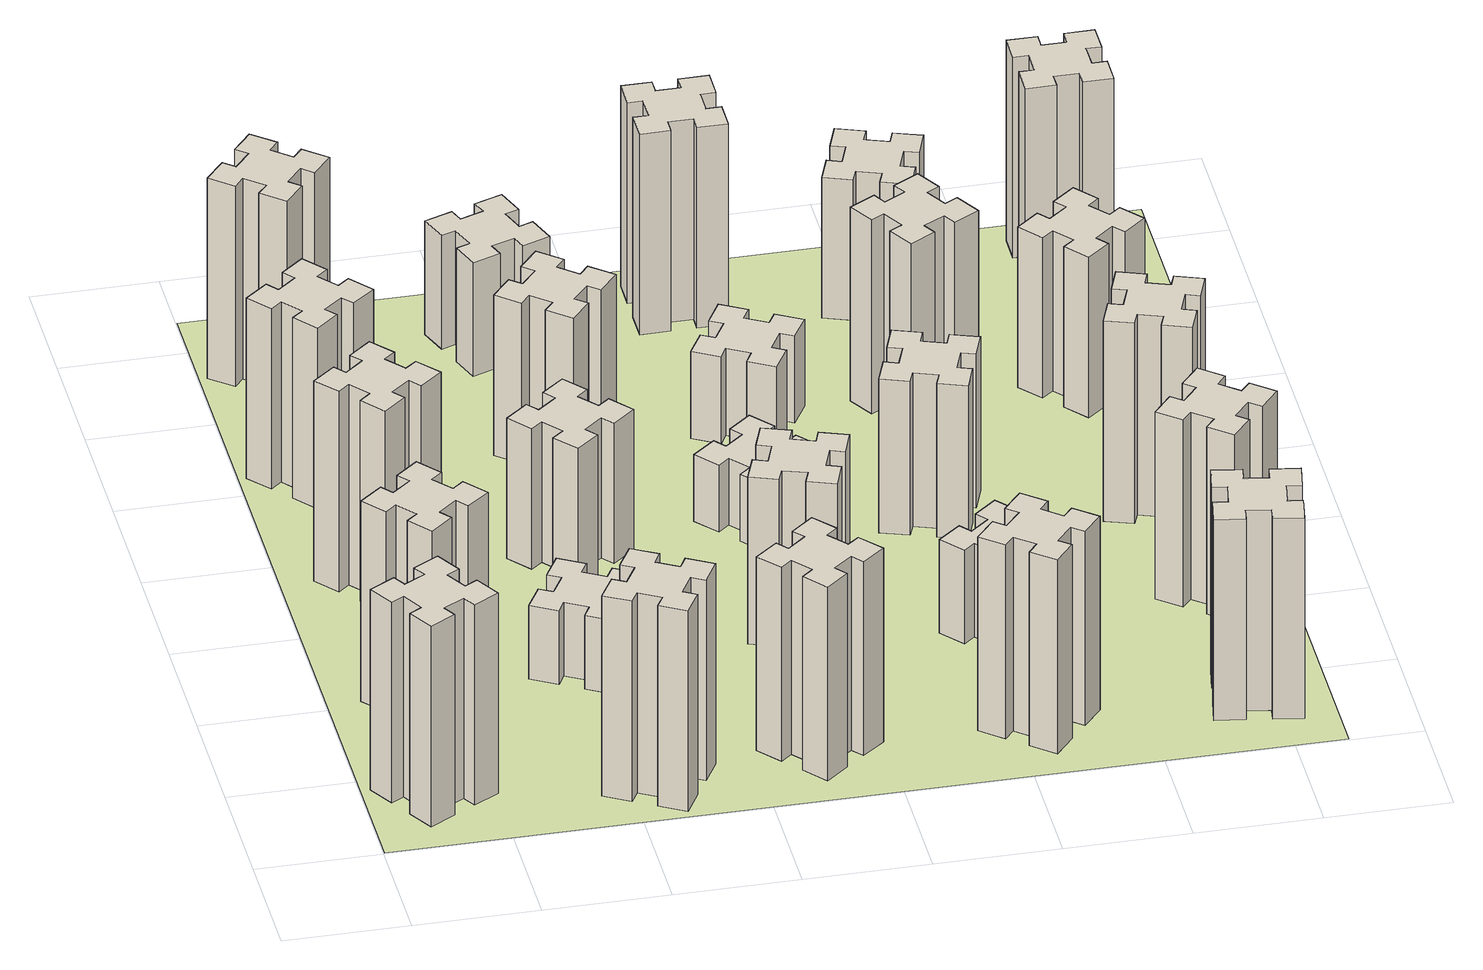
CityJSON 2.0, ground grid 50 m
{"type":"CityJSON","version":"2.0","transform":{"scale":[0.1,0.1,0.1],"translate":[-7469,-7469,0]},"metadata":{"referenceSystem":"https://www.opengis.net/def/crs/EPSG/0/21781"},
"CityObjects":{
"building1":{"type":"Building","attributes":{"class":"1000","function":"1000","usage":"1000","yearOfConstruction":2016,"roofType":"1000","measuredHeight":90,"storeysAboveGround":30,"storeysBelowGround":0},"geometry":[{"type":"Solid","lod":"1","boundaries":[[[[0,1,2,3,4,5,6,7,8,9,10,11,12,13,14,15,16,17,18,19]],[[17,16,20,21]],[[16,15,22,20]],[[15,14,23,22]],[[14,13,24,23]],[[13,12,25,24]],[[12,11,26,25]],[[11,10,27,26]],[[10,9,28,27]],[[9,8,29,28]],[[8,7,30,29]],[[7,6,31,30]],[[6,5,32,31]],[[5,4,33,32]],[[4,3,34,33]],[[3,2,35,34]],[[2,1,36,35]],[[1,0,37,36]],[[0,19,38,37]],[[19,18,39,38]],[[18,17,21,39]],[[24,25,26,27,28,29,30,31,32,33,34,35,36,37,38,39,21,20,22,23]]]]}]},
"building2":{"type":"Building","attributes":{"class":"1000","function":"1000","usage":"1000","yearOfConstruction":2016,"roofType":"1000","measuredHeight":90,"storeysAboveGround":30,"storeysBelowGround":0},"geometry":[{"type":"Solid","lod":"1","boundaries":[[[[40,41,42,43,44,45,46,47,48,49,50,51,52,53,54,55,56,57,58,59]],[[57,56,60,61]],[[56,55,62,60]],[[55,54,63,62]],[[54,53,64,63]],[[53,52,65,64]],[[52,51,66,65]],[[51,50,67,66]],[[50,49,68,67]],[[49,48,69,68]],[[48,47,70,69]],[[47,46,71,70]],[[46,45,72,71]],[[45,44,73,72]],[[44,43,74,73]],[[43,42,75,74]],[[42,41,76,75]],[[41,40,77,76]],[[40,59,78,77]],[[59,58,79,78]],[[58,57,61,79]],[[64,65,66,67,68,69,70,71,72,73,74,75,76,77,78,79,61,60,62,63]]]]}]},
"building3":{"type":"Building","attributes":{"class":"1000","function":"1000","usage":"1000","yearOfConstruction":2016,"roofType":"1000","measuredHeight":90,"storeysAboveGround":30,"storeysBelowGround":0},"geometry":[{"type":"Solid","lod":"1","boundaries":[[[[80,81,82,83,84,85,86,87,88,89,90,91,92,93,94,95,96,97,98,99]],[[97,96,100,101]],[[96,95,102,100]],[[95,94,103,102]],[[94,93,104,103]],[[93,92,105,104]],[[92,91,106,105]],[[91,90,107,106]],[[90,89,108,107]],[[89,88,109,108]],[[88,87,110,109]],[[87,86,111,110]],[[86,85,112,111]],[[85,84,113,112]],[[84,83,114,113]],[[83,82,115,114]],[[82,81,116,115]],[[81,80,117,116]],[[80,99,118,117]],[[99,98,119,118]],[[98,97,101,119]],[[104,105,106,107,108,109,110,111,112,113,114,115,116,117,118,119,101,100,102,103]]]]}]},
"building4":{"type":"Building","attributes":{"class":"1000","function":"1000","usage":"1000","yearOfConstruction":2016,"roofType":"1000","measuredHeight":81,"storeysAboveGround":30,"storeysBelowGround":0},"geometry":[{"type":"Solid","lod":"1","boundaries":[[[[120,121,122,123,124,125,126,127,128,129,130,131,132,133,134,135,136,137,138,139]],[[137,136,140,141]],[[136,135,142,140]],[[135,134,143,142]],[[134,133,144,143]],[[133,132,145,144]],[[132,131,146,145]],[[131,130,147,146]],[[130,129,148,147]],[[129,128,149,148]],[[128,127,150,149]],[[127,126,151,150]],[[126,125,152,151]],[[125,124,153,152]],[[124,123,154,153]],[[123,122,155,154]],[[122,121,156,155]],[[121,120,157,156]],[[120,139,158,157]],[[139,138,159,158]],[[138,137,141,159]],[[144,145,146,147,148,149,150,151,152,153,154,155,156,157,158,159,141,140,142,143]]]]}]},
"building5":{"type":"Building","attributes":{"class":"1000","function":"1000","usage":"1000","yearOfConstruction":2016,"roofType":"1000","measuredHeight":90,"storeysAboveGround":30,"storeysBelowGround":0},"geometry":[{"type":"Solid","lod":"1","boundaries":[[[[160,161,162,163,164,165,166,167,168,169,170,171,172,173,174,175,176,177,178,179]],[[177,176,180,181]],[[176,175,182,180]],[[175,174,183,182]],[[174,173,184,183]],[[173,172,185,184]],[[172,171,186,185]],[[171,170,187,186]],[[170,169,188,187]],[[169,168,189,188]],[[168,167,190,189]],[[167,166,191,190]],[[166,165,192,191]],[[165,164,193,192]],[[164,163,194,193]],[[163,162,195,194]],[[162,161,196,195]],[[161,160,197,196]],[[160,179,198,197]],[[179,178,199,198]],[[178,177,181,199]],[[184,185,186,187,188,189,190,191,192,193,194,195,196,197,198,199,181,180,182,183]]]]}]},
"building6":{"type":"Building","attributes":{"class":"1000","function":"1000","usage":"1000","yearOfConstruction":2016,"roofType":"1000","measuredHeight":90,"storeysAboveGround":30,"storeysBelowGround":0},"geometry":[{"type":"Solid","lod":"1","boundaries":[[[[200,201,202,203,204,205,206,207,208,209,210,211,212,213,214,215,216,217,218,219]],[[217,216,220,221]],[[216,215,222,220]],[[215,214,223,222]],[[214,213,224,223]],[[213,212,225,224]],[[212,211,226,225]],[[211,210,227,226]],[[210,209,228,227]],[[209,208,229,228]],[[208,207,230,229]],[[207,206,231,230]],[[206,205,232,231]],[[205,204,233,232]],[[204,203,234,233]],[[203,202,235,234]],[[202,201,236,235]],[[201,200,237,236]],[[200,219,238,237]],[[219,218,239,238]],[[218,217,221,239]],[[224,225,226,227,228,229,230,231,232,233,234,235,236,237,238,239,221,220,222,223]]]]}]},
"building7":{"type":"Building","attributes":{"class":"1000","function":"1000","usage":"1000","yearOfConstruction":2016,"roofType":"1000","measuredHeight":33,"storeysAboveGround":30,"storeysBelowGround":0},"geometry":[{"type":"Solid","lod":"1","boundaries":[[[[240,241,242,243,244,245,246,247,248,249,250,251,252,253,254,255,256,257,258,259]],[[257,256,260,261]],[[256,255,262,260]],[[255,254,263,262]],[[254,253,264,263]],[[253,252,265,264]],[[252,251,266,265]],[[251,250,267,266]],[[250,249,268,267]],[[249,248,269,268]],[[248,247,270,269]],[[247,246,271,270]],[[246,245,272,271]],[[245,244,273,272]],[[244,243,274,273]],[[243,242,275,274]],[[242,241,276,275]],[[241,240,277,276]],[[240,259,278,277]],[[259,258,279,278]],[[258,257,261,279]],[[264,265,266,267,268,269,270,271,272,273,274,275,276,277,278,279,261,260,262,263]]]]}]},
"building8":{"type":"Building","attributes":{"class":"1000","function":"1000","usage":"1000","yearOfConstruction":2016,"roofType":"1000","measuredHeight":63,"storeysAboveGround":30,"storeysBelowGround":0},"geometry":[{"type":"Solid","lod":"1","boundaries":[[[[280,281,282,283,284,285,286,287,288,289,290,291,292,293,294,295,296,297,298,299]],[[297,296,300,301]],[[296,295,302,300]],[[295,294,303,302]],[[294,293,304,303]],[[293,292,305,304]],[[292,291,306,305]],[[291,290,307,306]],[[290,289,308,307]],[[289,288,309,308]],[[288,287,310,309]],[[287,286,311,310]],[[286,285,312,311]],[[285,284,313,312]],[[284,283,314,313]],[[283,282,315,314]],[[282,281,316,315]],[[281,280,317,316]],[[280,299,318,317]],[[299,298,319,318]],[[298,297,301,319]],[[304,305,306,307,308,309,310,311,312,313,314,315,316,317,318,319,301,300,302,303]]]]}]},
"building9":{"type":"Building","attributes":{"class":"1000","function":"1000","usage":"1000","yearOfConstruction":2016,"roofType":"1000","measuredHeight":87,"storeysAboveGround":30,"storeysBelowGround":0},"geometry":[{"type":"Solid","lod":"1","boundaries":[[[[320,321,322,323,324,325,326,327,328,329,330,331,332,333,334,335,336,337,338,339]],[[337,336,340,341]],[[336,335,342,340]],[[335,334,343,342]],[[334,333,344,343]],[[333,332,345,344]],[[332,331,346,345]],[[331,330,347,346]],[[330,329,348,347]],[[329,328,349,348]],[[328,327,350,349]],[[327,326,351,350]],[[326,325,352,351]],[[325,324,353,352]],[[324,323,354,353]],[[323,322,355,354]],[[322,321,356,355]],[[321,320,357,356]],[[320,339,358,357]],[[339,338,359,358]],[[338,337,341,359]],[[344,345,346,347,348,349,350,351,352,353,354,355,356,357,358,359,341,340,342,343]]]]}]},
"building10":{"type":"Building","attributes":{"class":"1000","function":"1000","usage":"1000","yearOfConstruction":2016,"roofType":"1000","measuredHeight":72,"storeysAboveGround":30,"storeysBelowGround":0},"geometry":[{"type":"Solid","lod":"1","boundaries":[[[[360,361,362,363,364,365,366,367,368,369,370,371,372,373,374,375,376,377,378,379]],[[377,376,380,381]],[[376,375,382,380]],[[375,374,383,382]],[[374,373,384,383]],[[373,372,385,384]],[[372,371,386,385]],[[371,370,387,386]],[[370,369,388,387]],[[369,368,389,388]],[[368,367,390,389]],[[367,366,391,390]],[[366,365,392,391]],[[365,364,393,392]],[[364,363,394,393]],[[363,362,395,394]],[[362,361,396,395]],[[361,360,397,396]],[[360,379,398,397]],[[379,378,399,398]],[[378,377,381,399]],[[384,385,386,387,388,389,390,391,392,393,394,395,396,397,398,399,381,380,382,383]]]]}]},
"building11":{"type":"Building","attributes":{"class":"1000","function":"1000","usage":"1000","yearOfConstruction":2016,"roofType":"1000","measuredHeight":51,"storeysAboveGround":30,"storeysBelowGround":0},"geometry":[{"type":"Solid","lod":"1","boundaries":[[[[400,401,402,403,404,405,406,407,408,409,410,411,412,413,414,415,416,417,418,419]],[[417,416,420,421]],[[416,415,422,420]],[[415,414,423,422]],[[414,413,424,423]],[[413,412,425,424]],[[412,411,426,425]],[[411,410,427,426]],[[410,409,428,427]],[[409,408,429,428]],[[408,407,430,429]],[[407,406,431,430]],[[406,405,432,431]],[[405,404,433,432]],[[404,403,434,433]],[[403,402,435,434]],[[402,401,436,435]],[[401,400,437,436]],[[400,419,438,437]],[[419,418,439,438]],[[418,417,421,439]],[[424,425,426,427,428,429,430,431,432,433,434,435,436,437,438,439,421,420,422,423]]]]}]},
"building12":{"type":"Building","attributes":{"class":"1000","function":"1000","usage":"1000","yearOfConstruction":2016,"roofType":"1000","measuredHeight":75,"storeysAboveGround":30,"storeysBelowGround":0},"geometry":[{"type":"Solid","lod":"1","boundaries":[[[[440,441,442,443,444,445,446,447,448,449,450,451,452,453,454,455,456,457,458,459]],[[457,456,460,461]],[[456,455,462,460]],[[455,454,463,462]],[[454,453,464,463]],[[453,452,465,464]],[[452,451,466,465]],[[451,450,467,466]],[[450,449,468,467]],[[449,448,469,468]],[[448,447,470,469]],[[447,446,471,470]],[[446,445,472,471]],[[445,444,473,472]],[[444,443,474,473]],[[443,442,475,474]],[[442,441,476,475]],[[441,440,477,476]],[[440,459,478,477]],[[459,458,479,478]],[[458,457,461,479]],[[464,465,466,467,468,469,470,471,472,473,474,475,476,477,478,479,461,460,462,463]]]]}]},
"building13":{"type":"Building","attributes":{"class":"1000","function":"1000","usage":"1000","yearOfConstruction":2016,"roofType":"1000","measuredHeight":30,"storeysAboveGround":30,"storeysBelowGround":0},"geometry":[{"type":"Solid","lod":"1","boundaries":[[[[480,481,482,483,484,485,486,487,488,489,490,491,492,493,494,495,496,497,498,499]],[[497,496,500,501]],[[496,495,502,500]],[[495,494,503,502]],[[494,493,504,503]],[[493,492,505,504]],[[492,491,506,505]],[[491,490,507,506]],[[490,489,508,507]],[[489,488,509,508]],[[488,487,510,509]],[[487,486,511,510]],[[486,485,512,511]],[[485,484,513,512]],[[484,483,514,513]],[[483,482,515,514]],[[482,481,516,515]],[[481,480,517,516]],[[480,499,518,517]],[[499,498,519,518]],[[498,497,501,519]],[[504,505,506,507,508,509,510,511,512,513,514,515,516,517,518,519,501,500,502,503]]]]}]},
"building14":{"type":"Building","attributes":{"class":"1000","function":"1000","usage":"1000","yearOfConstruction":2016,"roofType":"1000","measuredHeight":87,"storeysAboveGround":30,"storeysBelowGround":0},"geometry":[{"type":"Solid","lod":"1","boundaries":[[[[520,521,522,523,524,525,526,527,528,529,530,531,532,533,534,535,536,537,538,539]],[[537,536,540,541]],[[536,535,542,540]],[[535,534,543,542]],[[534,533,544,543]],[[533,532,545,544]],[[532,531,546,545]],[[531,530,547,546]],[[530,529,548,547]],[[529,528,549,548]],[[528,527,550,549]],[[527,526,551,550]],[[526,525,552,551]],[[525,524,553,552]],[[524,523,554,553]],[[523,522,555,554]],[[522,521,556,555]],[[521,520,557,556]],[[520,539,558,557]],[[539,538,559,558]],[[538,537,541,559]],[[544,545,546,547,548,549,550,551,552,553,554,555,556,557,558,559,541,540,542,543]]]]}]},
"building15":{"type":"Building","attributes":{"class":"1000","function":"1000","usage":"1000","yearOfConstruction":2016,"roofType":"1000","measuredHeight":39,"storeysAboveGround":30,"storeysBelowGround":0},"geometry":[{"type":"Solid","lod":"1","boundaries":[[[[560,561,562,563,564,565,566,567,568,569,570,571,572,573,574,575,576,577,578,579]],[[577,576,580,581]],[[576,575,582,580]],[[575,574,583,582]],[[574,573,584,583]],[[573,572,585,584]],[[572,571,586,585]],[[571,570,587,586]],[[570,569,588,587]],[[569,568,589,588]],[[568,567,590,589]],[[567,566,591,590]],[[566,565,592,591]],[[565,564,593,592]],[[564,563,594,593]],[[563,562,595,594]],[[562,561,596,595]],[[561,560,597,596]],[[560,579,598,597]],[[579,578,599,598]],[[578,577,581,599]],[[584,585,586,587,588,589,590,591,592,593,594,595,596,597,598,599,581,580,582,583]]]]}]},
"building16":{"type":"Building","attributes":{"class":"1000","function":"1000","usage":"1000","yearOfConstruction":2016,"roofType":"1000","measuredHeight":90,"storeysAboveGround":30,"storeysBelowGround":0},"geometry":[{"type":"Solid","lod":"1","boundaries":[[[[600,601,602,603,604,605,606,607,608,609,610,611,612,613,614,615,616,617,618,619]],[[617,616,620,621]],[[616,615,622,620]],[[615,614,623,622]],[[614,613,624,623]],[[613,612,625,624]],[[612,611,626,625]],[[611,610,627,626]],[[610,609,628,627]],[[609,608,629,628]],[[608,607,630,629]],[[607,606,631,630]],[[606,605,632,631]],[[605,604,633,632]],[[604,603,634,633]],[[603,602,635,634]],[[602,601,636,635]],[[601,600,637,636]],[[600,619,638,637]],[[619,618,639,638]],[[618,617,621,639]],[[624,625,626,627,628,629,630,631,632,633,634,635,636,637,638,639,621,620,622,623]]]]}]},
"building17":{"type":"Building","attributes":{"class":"1000","function":"1000","usage":"1000","yearOfConstruction":2016,"roofType":"1000","measuredHeight":42,"storeysAboveGround":30,"storeysBelowGround":0},"geometry":[{"type":"Solid","lod":"1","boundaries":[[[[640,641,642,643,644,645,646,647,648,649,650,651,652,653,654,655,656,657,658,659]],[[657,656,660,661]],[[656,655,662,660]],[[655,654,663,662]],[[654,653,664,663]],[[653,652,665,664]],[[652,651,666,665]],[[651,650,667,666]],[[650,649,668,667]],[[649,648,669,668]],[[648,647,670,669]],[[647,646,671,670]],[[646,645,672,671]],[[645,644,673,672]],[[644,643,674,673]],[[643,642,675,674]],[[642,641,676,675]],[[641,640,677,676]],[[640,659,678,677]],[[659,658,679,678]],[[658,657,661,679]],[[664,665,666,667,668,669,670,671,672,673,674,675,676,677,678,679,661,660,662,663]]]]}]},
"building18":{"type":"Building","attributes":{"class":"1000","function":"1000","usage":"1000","yearOfConstruction":2016,"roofType":"1000","measuredHeight":69,"storeysAboveGround":30,"storeysBelowGround":0},"geometry":[{"type":"Solid","lod":"1","boundaries":[[[[680,681,682,683,684,685,686,687,688,689,690,691,692,693,694,695,696,697,698,699]],[[697,696,700,701]],[[696,695,702,700]],[[695,694,703,702]],[[694,693,704,703]],[[693,692,705,704]],[[692,691,706,705]],[[691,690,707,706]],[[690,689,708,707]],[[689,688,709,708]],[[688,687,710,709]],[[687,686,711,710]],[[686,685,712,711]],[[685,684,713,712]],[[684,683,714,713]],[[683,682,715,714]],[[682,681,716,715]],[[681,680,717,716]],[[680,699,718,717]],[[699,698,719,718]],[[698,697,701,719]],[[704,705,706,707,708,709,710,711,712,713,714,715,716,717,718,719,701,700,702,703]]]]}]},
"building19":{"type":"Building","attributes":{"class":"1000","function":"1000","usage":"1000","yearOfConstruction":2016,"roofType":"1000","measuredHeight":87,"storeysAboveGround":30,"storeysBelowGround":0},"geometry":[{"type":"Solid","lod":"1","boundaries":[[[[720,721,722,723,724,725,726,727,728,729,730,731,732,733,734,735,736,737,738,739]],[[737,736,740,741]],[[736,735,742,740]],[[735,734,743,742]],[[734,733,744,743]],[[733,732,745,744]],[[732,731,746,745]],[[731,730,747,746]],[[730,729,748,747]],[[729,728,749,748]],[[728,727,750,749]],[[727,726,751,750]],[[726,725,752,751]],[[725,724,753,752]],[[724,723,754,753]],[[723,722,755,754]],[[722,721,756,755]],[[721,720,757,756]],[[720,739,758,757]],[[739,738,759,758]],[[738,737,741,759]],[[744,745,746,747,748,749,750,751,752,753,754,755,756,757,758,759,741,740,742,743]]]]}]},
"building20":{"type":"Building","attributes":{"class":"1000","function":"1000","usage":"1000","yearOfConstruction":2016,"roofType":"1000","measuredHeight":90,"storeysAboveGround":30,"storeysBelowGround":0},"geometry":[{"type":"Solid","lod":"1","boundaries":[[[[760,761,762,763,764,765,766,767,768,769,770,771,772,773,774,775,776,777,778,779]],[[777,776,780,781]],[[776,775,782,780]],[[775,774,783,782]],[[774,773,784,783]],[[773,772,785,784]],[[772,771,786,785]],[[771,770,787,786]],[[770,769,788,787]],[[769,768,789,788]],[[768,767,790,789]],[[767,766,791,790]],[[766,765,792,791]],[[765,764,793,792]],[[764,763,794,793]],[[763,762,795,794]],[[762,761,796,795]],[[761,760,797,796]],[[760,779,798,797]],[[779,778,799,798]],[[778,777,781,799]],[[784,785,786,787,788,789,790,791,792,793,794,795,796,797,798,799,781,780,782,783]]]]}]},
"building21":{"type":"Building","attributes":{"class":"1000","function":"1000","usage":"1000","yearOfConstruction":2016,"roofType":"1000","measuredHeight":63,"storeysAboveGround":30,"storeysBelowGround":0},"geometry":[{"type":"Solid","lod":"1","boundaries":[[[[800,801,802,803,804,805,806,807,808,809,810,811,812,813,814,815,816,817,818,819]],[[817,816,820,821]],[[816,815,822,820]],[[815,814,823,822]],[[814,813,824,823]],[[813,812,825,824]],[[812,811,826,825]],[[811,810,827,826]],[[810,809,828,827]],[[809,808,829,828]],[[808,807,830,829]],[[807,806,831,830]],[[806,805,832,831]],[[805,804,833,832]],[[804,803,834,833]],[[803,802,835,834]],[[802,801,836,835]],[[801,800,837,836]],[[800,819,838,837]],[[819,818,839,838]],[[818,817,821,839]],[[824,825,826,827,828,829,830,831,832,833,834,835,836,837,838,839,821,820,822,823]]]]}]},
"building22":{"type":"Building","attributes":{"class":"1000","function":"1000","usage":"1000","yearOfConstruction":2016,"roofType":"1000","measuredHeight":84,"storeysAboveGround":30,"storeysBelowGround":0},"geometry":[{"type":"Solid","lod":"1","boundaries":[[[[840,841,842,843,844,845,846,847,848,849,850,851,852,853,854,855,856,857,858,859]],[[857,856,860,861]],[[856,855,862,860]],[[855,854,863,862]],[[854,853,864,863]],[[853,852,865,864]],[[852,851,866,865]],[[851,850,867,866]],[[850,849,868,867]],[[849,848,869,868]],[[848,847,870,869]],[[847,846,871,870]],[[846,845,872,871]],[[845,844,873,872]],[[844,843,874,873]],[[843,842,875,874]],[[842,841,876,875]],[[841,840,877,876]],[[840,859,878,877]],[[859,858,879,878]],[[858,857,861,879]],[[864,865,866,867,868,869,870,871,872,873,874,875,876,877,878,879,861,860,862,863]]]]}]},
"building23":{"type":"Building","attributes":{"class":"1000","function":"1000","usage":"1000","yearOfConstruction":2016,"roofType":"1000","measuredHeight":90,"storeysAboveGround":30,"storeysBelowGround":0},"geometry":[{"type":"Solid","lod":"1","boundaries":[[[[880,881,882,883,884,885,886,887,888,889,890,891,892,893,894,895,896,897,898,899]],[[897,896,900,901]],[[896,895,902,900]],[[895,894,903,902]],[[894,893,904,903]],[[893,892,905,904]],[[892,891,906,905]],[[891,890,907,906]],[[890,889,908,907]],[[889,888,909,908]],[[888,887,910,909]],[[887,886,911,910]],[[886,885,912,911]],[[885,884,913,912]],[[884,883,914,913]],[[883,882,915,914]],[[882,881,916,915]],[[881,880,917,916]],[[880,899,918,917]],[[899,898,919,918]],[[898,897,901,919]],[[904,905,906,907,908,909,910,911,912,913,914,915,916,917,918,919,901,900,902,903]]]]}]},
"building24":{"type":"Building","attributes":{"class":"1000","function":"1000","usage":"1000","yearOfConstruction":2016,"roofType":"1000","measuredHeight":72,"storeysAboveGround":30,"storeysBelowGround":0},"geometry":[{"type":"Solid","lod":"1","boundaries":[[[[920,921,922,923,924,925,926,927,928,929,930,931,932,933,934,935,936,937,938,939]],[[937,936,940,941]],[[936,935,942,940]],[[935,934,943,942]],[[934,933,944,943]],[[933,932,945,944]],[[932,931,946,945]],[[931,930,947,946]],[[930,929,948,947]],[[929,928,949,948]],[[928,927,950,949]],[[927,926,951,950]],[[926,925,952,951]],[[925,924,953,952]],[[924,923,954,953]],[[923,922,955,954]],[[922,921,956,955]],[[921,920,957,956]],[[920,939,958,957]],[[939,938,959,958]],[[938,937,941,959]],[[944,945,946,947,948,949,950,951,952,953,954,955,956,957,958,959,941,940,942,943]]]]}]},
"building25":{"type":"Building","attributes":{"class":"1000","function":"1000","usage":"1000","yearOfConstruction":2016,"roofType":"1000","measuredHeight":90,"storeysAboveGround":30,"storeysBelowGround":0},"geometry":[{"type":"Solid","lod":"1","boundaries":[[[[960,961,962,963,964,965,966,967,968,969,970,971,972,973,974,975,976,977,978,979]],[[977,976,980,981]],[[976,975,982,980]],[[975,974,983,982]],[[974,973,984,983]],[[973,972,985,984]],[[972,971,986,985]],[[971,970,987,986]],[[970,969,988,987]],[[969,968,989,988]],[[968,967,990,989]],[[967,966,991,990]],[[966,965,992,991]],[[965,964,993,992]],[[964,963,994,993]],[[963,962,995,994]],[[962,961,996,995]],[[961,960,997,996]],[[960,979,998,997]],[[979,978,999,998]],[[978,977,981,999]],[[984,985,986,987,988,989,990,991,992,993,994,995,996,997,998,999,981,980,982,983]]]]}]},
"landuse1":{"type":"LandUse","attributes":{"name":"plot1","function":"1010"},"geometry":[{"type":"MultiSurface","lod":"1","boundaries":[[[1000,1001,1002,1003]]]}]}
},
"vertices":[
[287,255,0],[374,305,0],[404,253,0],[508,313,0],[448,417,0],[396,387,0],[346,474,0],[398,504,0],[338,608,0],[234,548,0],[264,496,0],[177,446,0],[147,498,0],[43,438,0],[103,334,0],[155,364,0],[205,277,0],[153,247,0],[213,143,0],[317,203,0],[205,277,900],[153,247,900],[155,364,900],[103,334,900],[43,438,900],[147,498,900],[177,446,900],[264,496,900],[234,548,900],[338,608,900],[398,504,900],[346,474,900],[396,387,900],[448,417,900],[508,313,900],[404,253,900],[374,305,900],[287,255,900],[317,203,900],[213,143,900],
[492,1048,0],[427,1124,0],[473,1163,0],[396,1255,0],[304,1178,0],[343,1132,0],[266,1067,0],[228,1113,0],[136,1036,0],[213,944,0],[259,983,0],[323,906,0],[277,868,0],[354,776,0],[446,853,0],[408,899,0],[484,963,0],[523,917,0],[615,994,0],[538,1086,0],[484,963,900],[523,917,900],[408,899,900],[446,853,900],[354,776,900],[277,868,900],[323,906,900],[259,983,900],[213,944,900],[136,1036,900],[228,1113,900],[266,1067,900],[343,1132,900],[304,1178,900],[396,1255,900],[473,1163,900],[427,1124,900],[492,1048,900],[538,1086,900],[615,994,900],
[492,1888,0],[427,1964,0],[473,2003,0],[396,2095,0],[304,2018,0],[343,1972,0],[266,1907,0],[228,1953,0],[136,1876,0],[213,1784,0],[259,1823,0],[323,1746,0],[277,1708,0],[354,1616,0],[446,1693,0],[408,1739,0],[484,1803,0],[523,1757,0],[615,1834,0],[538,1926,0],[484,1803,900],[523,1757,900],[408,1739,900],[446,1693,900],[354,1616,900],[277,1708,900],[323,1746,900],[259,1823,900],[213,1784,900],[136,1876,900],[228,1953,900],[266,1907,900],[343,1972,900],[304,2018,900],[396,2095,900],[473,2003,900],[427,1964,900],[492,1888,900],[538,1926,900],[615,1834,900],
[243,2712,0],[166,2647,0],[128,2693,0],[36,2616,0],[113,2524,0],[159,2563,0],[223,2486,0],[177,2448,0],[254,2356,0],[346,2433,0],[308,2479,0],[384,2543,0],[423,2497,0],[515,2574,0],[438,2666,0],[392,2628,0],[327,2704,0],[373,2743,0],[296,2835,0],[204,2758,0],[327,2704,810],[373,2743,810],[392,2628,810],[438,2666,810],[515,2574,810],[423,2497,810],[384,2543,810],[308,2479,810],[346,2433,810],[254,2356,810],[177,2448,810],[223,2486,810],[159,2563,810],[113,2524,810],[36,2616,810],[128,2693,810],[166,2647,810],[243,2712,810],[204,2758,810],[296,2835,810],
[1214,346,0],[1127,396,0],[1157,448,0],[1053,508,0],[993,404,0],[1045,374,0],[995,287,0],[943,317,0],[883,213,0],[987,153,0],[1017,205,0],[1104,155,0],[1074,103,0],[1178,43,0],[1238,147,0],[1186,177,0],[1236,264,0],[1288,234,0],[1348,338,0],[1244,398,0],[1236,264,900],[1288,234,900],[1186,177,900],[1238,147,900],[1178,43,900],[1074,103,900],[1104,155,900],[1017,205,900],[987,153,900],[883,213,900],[943,317,900],[995,287,900],[1045,374,900],[993,404,900],[1053,508,900],[1157,448,900],[1127,396,900],[1214,346,900],[1244,398,900],[1348,338,900],
[384,3387,0],[308,3452,0],[346,3498,0],[254,3575,0],[177,3483,0],[223,3444,0],[159,3368,0],[113,3406,0],[36,3314,0],[128,3237,0],[166,3283,0],[243,3219,0],[204,3173,0],[296,3096,0],[373,3188,0],[327,3226,0],[392,3303,0],[438,3264,0],[515,3356,0],[423,3433,0],[392,3303,900],[438,3264,900],[327,3226,900],[373,3188,900],[296,3096,900],[204,3173,900],[243,3219,900],[166,3283,900],[128,3237,900],[36,3314,900],[113,3406,900],[159,3368,900],[223,3444,900],[177,3483,900],[254,3575,900],[346,3498,900],[308,3452,900],[384,3387,900],[423,3433,900],[515,3356,900],
[1086,1017,0],[1136,1104,0],[1188,1074,0],[1248,1178,0],[1144,1238,0],[1114,1186,0],[1027,1236,0],[1057,1288,0],[953,1348,0],[893,1244,0],[945,1214,0],[895,1127,0],[843,1157,0],[783,1053,0],[887,993,0],[917,1045,0],[1004,995,0],[974,943,0],[1078,883,0],[1138,987,0],[1004,995,330],[974,943,330],[917,1045,330],[887,993,330],[783,1053,330],[843,1157,330],[895,1127,330],[945,1214,330],[893,1244,330],[953,1348,330],[1057,1288,330],[1027,1236,330],[1114,1186,330],[1144,1238,330],[1248,1178,330],[1188,1074,330],[1136,1104,330],[1086,1017,330],[1138,987,330],[1078,883,330],
[1083,1972,0],[1006,1907,0],[968,1953,0],[876,1876,0],[953,1784,0],[999,1823,0],[1063,1746,0],[1017,1708,0],[1094,1616,0],[1186,1693,0],[1148,1739,0],[1224,1803,0],[1263,1757,0],[1355,1834,0],[1278,1926,0],[1232,1888,0],[1167,1964,0],[1213,2003,0],[1136,2095,0],[1044,2018,0],[1167,1964,630],[1213,2003,630],[1232,1888,630],[1278,1926,630],[1355,1834,630],[1263,1757,630],[1224,1803,630],[1148,1739,630],[1186,1693,630],[1094,1616,630],[1017,1708,630],[1063,1746,630],[999,1823,630],[953,1784,630],[876,1876,630],[968,1953,630],[1006,1907,630],[1083,1972,630],[1044,2018,630],[1136,2095,630],
[1639,343,0],[1703,266,0],[1657,228,0],[1734,136,0],[1826,213,0],[1788,259,0],[1864,323,0],[1903,277,0],[1995,354,0],[1918,446,0],[1872,408,0],[1807,484,0],[1853,523,0],[1776,615,0],[1684,538,0],[1723,492,0],[1646,427,0],[1608,473,0],[1516,396,0],[1593,304,0],[1646,427,870],[1608,473,870],[1723,492,870],[1684,538,870],[1776,615,870],[1853,523,870],[1807,484,870],[1872,408,870],[1918,446,870],[1995,354,870],[1903,277,870],[1864,323,870],[1788,259,870],[1826,213,870],[1734,136,870],[1657,228,870],[1703,266,870],[1639,343,870],[1593,304,870],[1516,396,870],
[1267,2486,0],[1332,2563,0],[1378,2524,0],[1455,2616,0],[1363,2693,0],[1324,2647,0],[1248,2712,0],[1286,2758,0],[1194,2835,0],[1117,2743,0],[1163,2704,0],[1099,2628,0],[1053,2666,0],[976,2574,0],[1068,2497,0],[1106,2543,0],[1183,2479,0],[1144,2433,0],[1236,2356,0],[1313,2448,0],[1183,2479,720],[1144,2433,720],[1106,2543,720],[1068,2497,720],[976,2574,720],[1053,2666,720],[1099,2628,720],[1163,2704,720],[1117,2743,720],[1194,2835,720],[1286,2758,720],[1248,2712,720],[1324,2647,720],[1363,2693,720],[1455,2616,720],[1378,2524,720],[1332,2563,720],[1267,2486,720],[1313,2448,720],[1236,2356,720],
[1125,3456,0],[1031,3422,0],[1010,3478,0],[897,3437,0],[939,3324,0],[995,3345,0],[1029,3251,0],[973,3230,0],[1014,3117,0],[1127,3159,0],[1106,3215,0],[1200,3249,0],[1220,3193,0],[1333,3234,0],[1292,3347,0],[1236,3326,0],[1202,3420,0],[1258,3440,0],[1217,3553,0],[1104,3512,0],[1202,3420,510],[1258,3440,510],[1236,3326,510],[1292,3347,510],[1333,3234,510],[1220,3193,510],[1200,3249,510],[1106,3215,510],[1127,3159,510],[1014,3117,510],[973,3230,510],[1029,3251,510],[995,3345,510],[939,3324,510],[897,3437,510],[1010,3478,510],[1031,3422,510],[1125,3456,510],[1104,3512,510],[1217,3553,510],
[1769,1300,0],[1735,1206,0],[1679,1227,0],[1637,1114,0],[1750,1073,0],[1771,1129,0],[1865,1095,0],[1844,1039,0],[1957,997,0],[1998,1110,0],[1942,1131,0],[1976,1225,0],[2032,1204,0],[2073,1317,0],[1960,1358,0],[1940,1302,0],[1846,1336,0],[1867,1392,0],[1754,1433,0],[1713,1320,0],[1846,1336,750],[1867,1392,750],[1940,1302,750],[1960,1358,750],[2073,1317,750],[2032,1204,750],[1976,1225,750],[1942,1131,750],[1998,1110,750],[1957,997,750],[1844,1039,750],[1865,1095,750],[1771,1129,750],[1750,1073,750],[1637,1114,750],[1679,1227,750],[1735,1206,750],[1769,1300,750],[1713,1320,750],[1754,1433,750],
[1972,1988,0],[1907,2064,0],[1953,2103,0],[1876,2195,0],[1784,2118,0],[1823,2072,0],[1746,2007,0],[1708,2053,0],[1616,1976,0],[1693,1884,0],[1739,1923,0],[1803,1846,0],[1757,1808,0],[1834,1716,0],[1926,1793,0],[1888,1839,0],[1964,1903,0],[2003,1857,0],[2095,1934,0],[2018,2026,0],[1964,1903,300],[2003,1857,300],[1888,1839,300],[1926,1793,300],[1834,1716,300],[1757,1808,300],[1803,1846,300],[1739,1923,300],[1693,1884,300],[1616,1976,300],[1708,2053,300],[1746,2007,300],[1823,2072,300],[1784,2118,300],[1876,2195,300],[1953,2103,300],[1907,2064,300],[1972,1988,300],[2018,2026,300],[2095,1934,300],
[2486,323,0],[2563,259,0],[2524,213,0],[2616,136,0],[2693,228,0],[2647,266,0],[2712,343,0],[2758,304,0],[2835,396,0],[2743,473,0],[2704,427,0],[2628,492,0],[2666,538,0],[2574,615,0],[2497,523,0],[2543,484,0],[2479,408,0],[2433,446,0],[2356,354,0],[2448,277,0],[2479,408,870],[2433,446,870],[2543,484,870],[2497,523,870],[2574,615,870],[2666,538,870],[2628,492,870],[2704,427,870],[2743,473,870],[2835,396,870],[2758,304,870],[2712,343,870],[2647,266,870],[2693,228,870],[2616,136,870],[2524,213,870],[2563,259,870],[2486,323,870],[2448,277,870],[2356,354,870],
[2026,2497,0],[2076,2584,0],[2128,2554,0],[2188,2658,0],[2084,2718,0],[2054,2666,0],[1967,2716,0],[1997,2768,0],[1893,2828,0],[1833,2724,0],[1885,2694,0],[1835,2607,0],[1783,2637,0],[1723,2533,0],[1827,2473,0],[1857,2525,0],[1944,2475,0],[1914,2423,0],[2018,2363,0],[2078,2467,0],[1944,2475,390],[1914,2423,390],[1857,2525,390],[1827,2473,390],[1723,2533,390],[1783,2637,390],[1835,2607,390],[1885,2694,390],[1833,2724,390],[1893,2828,390],[1997,2768,390],[1967,2716,390],[2054,2666,390],[2084,2718,390],[2188,2658,390],[2128,2554,390],[2076,2584,390],[2026,2497,390],[2078,2467,390],[2018,2363,390],
[1745,3485,0],[1745,3385,0],[1685,3385,0],[1685,3265,0],[1805,3265,0],[1805,3325,0],[1905,3325,0],[1905,3265,0],[2025,3265,0],[2025,3385,0],[1965,3385,0],[1965,3485,0],[2025,3485,0],[2025,3605,0],[1905,3605,0],[1905,3545,0],[1805,3545,0],[1805,3605,0],[1685,3605,0],[1685,3485,0],[1805,3545,900],[1805,3605,900],[1905,3545,900],[1905,3605,900],[2025,3605,900],[2025,3485,900],[1965,3485,900],[1965,3385,900],[2025,3385,900],[2025,3265,900],[1905,3265,900],[1905,3325,900],[1805,3325,900],[1805,3265,900],[1685,3265,900],[1685,3385,900],[1745,3385,900],[1745,3485,900],[1685,3485,900],[1685,3605,900],
[2563,1132,0],[2486,1067,0],[2448,1113,0],[2356,1036,0],[2433,944,0],[2479,983,0],[2543,906,0],[2497,868,0],[2574,776,0],[2666,853,0],[2628,899,0],[2704,963,0],[2743,917,0],[2835,994,0],[2758,1086,0],[2712,1048,0],[2647,1124,0],[2693,1163,0],[2616,1255,0],[2524,1178,0],[2647,1124,420],[2693,1163,420],[2712,1048,420],[2758,1086,420],[2835,994,420],[2743,917,420],[2704,963,420],[2628,899,420],[2666,853,420],[2574,776,420],[2497,868,420],[2543,906,420],[2479,983,420],[2433,944,420],[2356,1036,420],[2448,1113,420],[2486,1067,420],[2563,1132,420],[2524,1178,420],[2616,1255,420],
[2582,1771,0],[2616,1865,0],[2672,1844,0],[2713,1957,0],[2600,1998,0],[2580,1942,0],[2486,1976,0],[2507,2032,0],[2394,2073,0],[2353,1960,0],[2409,1940,0],[2375,1846,0],[2319,1867,0],[2277,1754,0],[2390,1713,0],[2411,1769,0],[2505,1735,0],[2484,1679,0],[2597,1637,0],[2638,1750,0],[2505,1735,690],[2484,1679,690],[2411,1769,690],[2390,1713,690],[2277,1754,690],[2319,1867,690],[2375,1846,690],[2409,1940,690],[2353,1960,690],[2394,2073,690],[2507,2032,690],[2486,1976,690],[2580,1942,690],[2600,1998,690],[2713,1957,690],[2672,1844,690],[2616,1865,690],[2582,1771,690],[2638,1750,690],[2597,1637,690],
[2607,2475,0],[2694,2525,0],[2724,2473,0],[2828,2533,0],[2768,2637,0],[2716,2607,0],[2666,2694,0],[2718,2724,0],[2658,2828,0],[2554,2768,0],[2584,2716,0],[2497,2666,0],[2467,2718,0],[2363,2658,0],[2423,2554,0],[2475,2584,0],[2525,2497,0],[2473,2467,0],[2533,2363,0],[2637,2423,0],[2525,2497,870],[2473,2467,870],[2475,2584,870],[2423,2554,870],[2363,2658,870],[2467,2718,870],[2497,2666,870],[2584,2716,870],[2554,2768,870],[2658,2828,870],[2718,2724,870],[2666,2694,870],[2716,2607,870],[2768,2637,870],[2828,2533,870],[2724,2473,870],[2694,2525,870],[2607,2475,870],[2637,2423,870],[2533,2363,870],
[3504,475,0],[3405,492,0],[3416,551,0],[3297,572,0],[3277,454,0],[3336,444,0],[3318,345,0],[3259,356,0],[3238,237,0],[3357,217,0],[3367,276,0],[3465,258,0],[3455,199,0],[3573,178,0],[3594,297,0],[3535,307,0],[3552,405,0],[3611,395,0],[3632,513,0],[3514,534,0],[3552,405,900],[3611,395,900],[3535,307,900],[3594,297,900],[3573,178,900],[3455,199,900],[3465,258,900],[3367,276,900],[3357,217,900],[3238,237,900],[3259,356,900],[3318,345,900],[3336,444,900],[3277,454,900],[3297,572,900],[3416,551,900],[3405,492,900],[3504,475,900],[3514,534,900],[3632,513,900],
[2511,3249,0],[2605,3215,0],[2584,3159,0],[2697,3117,0],[2738,3230,0],[2682,3251,0],[2716,3345,0],[2772,3324,0],[2813,3437,0],[2700,3478,0],[2680,3422,0],[2586,3456,0],[2607,3512,0],[2494,3553,0],[2453,3440,0],[2509,3420,0],[2475,3326,0],[2419,3347,0],[2377,3234,0],[2490,3193,0],[2475,3326,630],[2419,3347,630],[2509,3420,630],[2453,3440,630],[2494,3553,630],[2607,3512,630],[2586,3456,630],[2680,3422,630],[2700,3478,630],[2813,3437,630],[2772,3324,630],[2716,3345,630],[2682,3251,630],[2738,3230,630],[2697,3117,630],[2584,3159,630],[2605,3215,630],[2511,3249,630],[2490,3193,630],[2377,3234,630],
[3487,1006,0],[3552,1083,0],[3598,1044,0],[3675,1136,0],[3583,1213,0],[3544,1167,0],[3468,1232,0],[3506,1278,0],[3414,1355,0],[3337,1263,0],[3383,1224,0],[3319,1148,0],[3273,1186,0],[3196,1094,0],[3288,1017,0],[3326,1063,0],[3403,999,0],[3364,953,0],[3456,876,0],[3533,968,0],[3403,999,840],[3364,953,840],[3326,1063,840],[3288,1017,840],[3196,1094,840],[3273,1186,840],[3319,1148,840],[3383,1224,840],[3337,1263,840],[3414,1355,840],[3506,1278,840],[3468,1232,840],[3544,1167,840],[3583,1213,840],[3675,1136,840],[3598,1044,840],[3552,1083,840],[3487,1006,840],[3533,968,840],[3456,876,840],
[3420,1842,0],[3326,1876,0],[3347,1932,0],[3234,1973,0],[3193,1860,0],[3249,1840,0],[3215,1746,0],[3159,1767,0],[3117,1654,0],[3230,1613,0],[3251,1669,0],[3345,1635,0],[3324,1579,0],[3437,1537,0],[3478,1650,0],[3422,1671,0],[3456,1765,0],[3512,1744,0],[3553,1857,0],[3440,1898,0],[3456,1765,900],[3512,1744,900],[3422,1671,900],[3478,1650,900],[3437,1537,900],[3324,1579,900],[3345,1635,900],[3251,1669,900],[3230,1613,900],[3117,1654,900],[3159,1767,900],[3215,1746,900],[3249,1840,900],[3193,1860,900],[3234,1973,900],[3347,1932,900],[3326,1876,900],[3420,1842,900],[3440,1898,900],[3553,1857,900],
[3119,2563,0],[3183,2486,0],[3137,2448,0],[3214,2356,0],[3306,2433,0],[3268,2479,0],[3344,2543,0],[3383,2497,0],[3475,2574,0],[3398,2666,0],[3352,2628,0],[3287,2704,0],[3333,2743,0],[3256,2835,0],[3164,2758,0],[3203,2712,0],[3126,2647,0],[3088,2693,0],[2996,2616,0],[3073,2524,0],[3126,2647,720],[3088,2693,720],[3203,2712,720],[3164,2758,720],[3256,2835,720],[3333,2743,720],[3287,2704,720],[3352,2628,720],[3398,2666,720],[3475,2574,720],[3383,2497,720],[3344,2543,720],[3268,2479,720],[3306,2433,720],[3214,2356,720],[3137,2448,720],[3183,2486,720],[3119,2563,720],[3073,2524,720],[2996,2616,720],
[3285,3325,0],[3385,3325,0],[3385,3265,0],[3505,3265,0],[3505,3385,0],[3445,3385,0],[3445,3485,0],[3505,3485,0],[3505,3605,0],[3385,3605,0],[3385,3545,0],[3285,3545,0],[3285,3605,0],[3165,3605,0],[3165,3485,0],[3225,3485,0],[3225,3385,0],[3165,3385,0],[3165,3265,0],[3285,3265,0],[3225,3385,900],[3165,3385,900],[3225,3485,900],[3165,3485,900],[3165,3605,900],[3285,3605,900],[3285,3545,900],[3385,3545,900],[3385,3605,900],[3505,3605,900],[3505,3485,900],[3445,3485,900],[3445,3385,900],[3505,3385,900],[3505,3265,900],[3385,3265,900],[3385,3325,900],[3285,3325,900],[3285,3265,900],[3165,3265,900],
[5,3705,0],[3705,3705,0],[3705,5,0],[5,5,0]
]}
